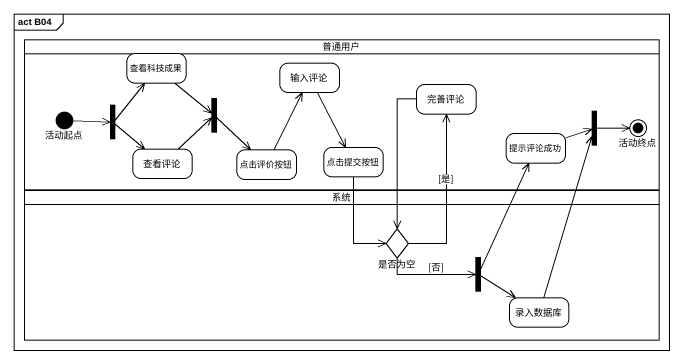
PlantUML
@startuml
mainframe act B04
hide empty description
state 普通用户 <<partition>> {
  state 查看科技成果
  state 输入评论
  state fork1 <<join>>
  state 完善评论
  state 活动起点 <<start>>
  state fork2 <<fork>>
  state 提示评论成功
  state fork3 <<join>>
  state 活动终点 <<end>>
  state 查看评论
  state 点击评价按钮
  state 点击提交按钮
}
state 系统 <<partition>> {
  state 是否为空 <<choice>>
  state fork4 <<fork>>
  state 录入数据库
}
查看科技成果 --> fork1
输入评论 --> 点击提交按钮
fork1 --> 点击评价按钮
完善评论 --> 是否为空
活动起点 -right-> fork2
fork2 -up-> 查看科技成果
fork2 --> 查看评论
提示评论成功 -right-> fork3
fork3 -right-> 活动终点
查看评论 -up-> fork1
点击评价按钮 -up-> 输入评论
点击提交按钮 --> 是否为空
是否为空 -up-> 完善评论 : [是]
是否为空 -right-> fork4 : [否]
fork4 -up-> 提示评论成功
fork4 --> 录入数据库
录入数据库 -up-> fork3
@enduml
